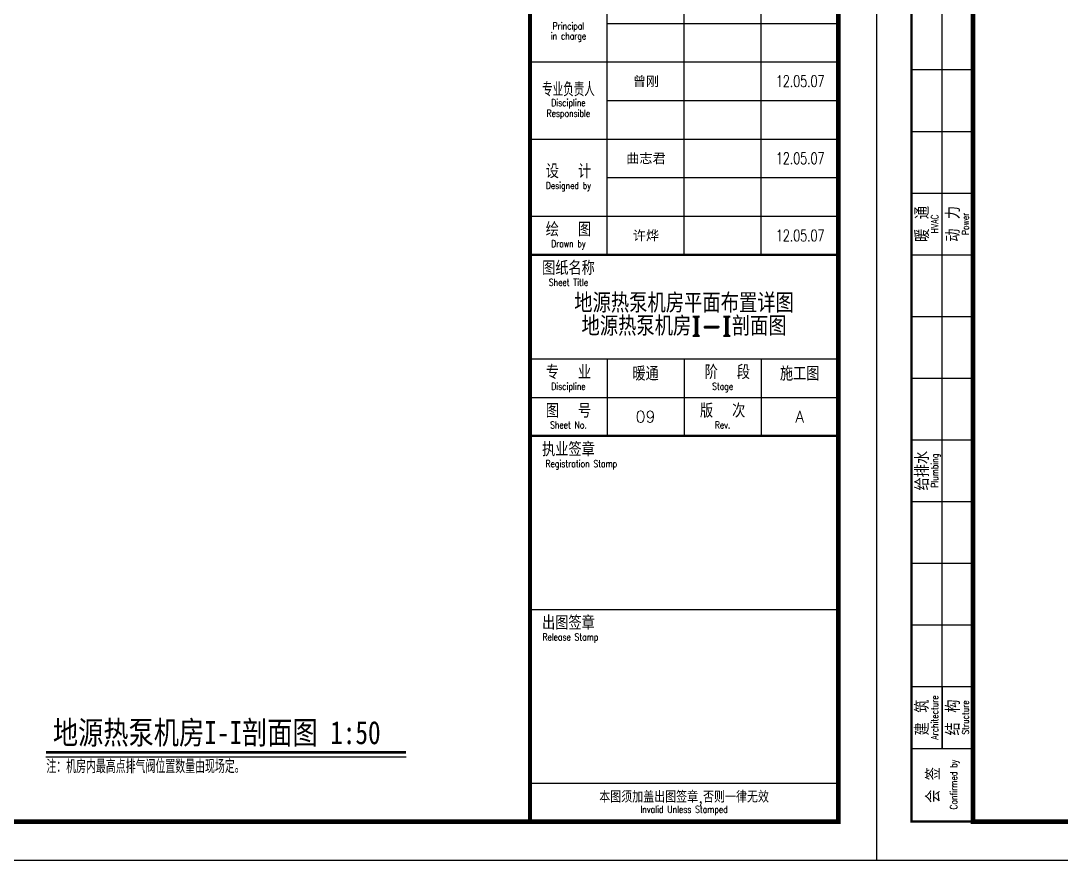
# Model space of a CAD drawing. Extents: x -345393 to -54719, y 203828 to 476815.
# Drawn here: x -314448 to -300950, y 226172 to 237055 of the extents above; entities that cross this region are included whole.
import ezdxf
from ezdxf.enums import TextEntityAlignment as Align

# ---------------------------------------------------------------- set-up
doc = ezdxf.new("R2010")
doc.units = 0
doc.header["$LTSCALE"] = 1000
doc.header["$MEASUREMENT"] = 0
doc.layers.get('0').update_dxf_attribs({"color": 252, "linetype": 'CONTINUOUS'})
for name, color, linetype in [('PUB_TEXT', 252, 'CONTINUOUS'), ('图框', 252, 'CONTINUOUS'), ('暖通-风-标注', 160, 'CONTINUOUS')]:
    doc.layers.add(name, color=color, linetype=linetype)
doc.styles.add('HT', font='simhei.ttf')
doc.styles.add('M-TEXT1', font='tj-romans1.shx', dxfattribs={"width": 0.75, "bigfont": 'tj-hztxt1.shx'})
doc.styles.add('TKZ1_tjhts.shx', font='tjromant.shx', dxfattribs={"bigfont": 'tjhts.shx'})
doc.styles.add('TKZ2_tjkts.shx', font='tjromant.shx', dxfattribs={"bigfont": 'tjkts.shx'})
doc.styles.add('图框字1_黑体', font='simhei.ttf')

# ---------------------------------------------------------------- blocks, each defined once
blk = doc.blocks.new('TJAD_TK_A1')
for p, q in [((1271.38, 513.45), (1271.38, 643.45)), ((517.38, 385.45), (517.38, 641.45)), ((1291.38, 513.45), (1291.38, 633.45)), ((1311.38, 513.45), (1311.38, 633.45)), ((1271.38, 573.45), (1331.38, 573.45)), ((1251.38, 563.45), (1331.38, 563.45)), ((509.38, 561.45), (525.38, 561.45)), ((1271.38, 553.45), (1331.38, 553.45)), ((509.38, 545.45), (525.38, 545.45)), ((1251.38, 543.45), (1331.38, 543.45)), ((1271.38, 533.45), (1331.38, 533.45)), ((509.38, 529.45), (525.38, 529.45)), ((1251.38, 523.45), (1331.38, 523.45)), ((509.38, 513.45), (525.38, 513.45)), ((509.38, 497.45), (525.38, 497.45)), ((1251.38, 486.45), (1331.38, 486.45)), ((1271.38, 486.45), (1271.38, 466.45)), ((1291.38, 486.45), (1291.38, 466.45)), ((1311.38, 486.45), (1311.38, 466.45)), ((509.38, 481.45), (525.38, 481.45)), ((1251.38, 476.45), (1331.38, 476.45)), ((509.38, 465.45), (525.38, 465.45)), ((509.38, 449.45), (525.38, 449.45)), ((509.38, 433.45), (525.38, 433.45)), ((1251.38, 421.45), (1331.38, 421.45)), ((509.38, 417.45), (525.38, 417.45)), ((509.38, 401.45), (525.38, 401.45)), ((517.38, 401.45), (517.38, 385.45)), ((509.38, 385.45), (525.38, 385.45)), ((1251.38, 376.45), (1331.38, 376.45))]:
    blk.add_line(p, q)
for points, const_width in [([(1251.38, 940.45), (1251.38, 366.45)], 1), ([(1251.38, 513.45), (1331.38, 513.45)], 0.6), ([(1251.38, 466.45), (1331.38, 466.45)], 0.6)]:
    blk.add_lwpolyline(points, dxfattribs=dict(const_width=const_width))
at = {"layer": '图框'}
for p, q in [((500.38, 356.45), (500.38, 950.45)), ((1341.38, 356.45), (1341.38, 950.45)), ((500.38, 356.45), (1341.38, 356.45))]:
    blk.add_line(p, q, dxfattribs=at)
at = {"layer": '图框', "const_width": 1.2}
blk.add_lwpolyline([(1331.38, 940.45), (525.38, 940.45), (525.38, 366.45), (1331.38, 366.45)], close=True, dxfattribs=at)
at = {"layer": '图框', "const_width": 0.6}
blk.add_lwpolyline([(525.38, 366.45), (509.38, 366.45), (509.38, 641.45), (525.38, 641.45)], dxfattribs=at)
at = {"style": 'TKZ2_tjkts.shx', "width": 0.8}
for s, height, p in [('Principal', 1.8, (1261.38, 572.8)), ('in charge', 1.8, (1261.38, 570.15)), ('专业负责人', 3.6, (1261.38, 556.33)), ('Discipline', 1.8, (1261.38, 552.87)), ('Responsible', 1.8, (1261.38, 550.15)), ('Designed by', 1.8, (1261.38, 531.4)), ('Drawn by', 1.8, (1261.38, 516.3)), ('Sheet Title', 1.8, (1261.38, 506.3)), ('Discipline', 1.8, (1261.38, 479.3)), ('Stage', 1.8, (1301.38, 479.3)), ('Sheet No.', 1.8, (1261.38, 469.3)), ('Rev.', 1.8, (1301.38, 469.3)), ('Registration Stamp', 1.8, (1264.74, 459.3)), ('Release Stamp', 1.8, (1261.89, 414.3)), ('Invalid Unless Stamped', 1.8, (1291.38, 369.62))]:
    blk.add_text(s, height=height, dxfattribs=at).set_placement(p, align=Align.MIDDLE_CENTER)
at = {"style": 'TKZ2_tjkts.shx'}
for s, height, p in [('设  计', 3.6, (1261.38, 535.1)), ('绘  图', 3.6, (1261.38, 520)), ('图纸名称', 3.6, (1261.38, 510)), ('专  业', 3.6, (1261.38, 483)), (' 阶  段', 3.6, (1301.38, 483)), ('版  次', 3.6, (1301.38, 473)), ('图  号', 3.6, (1261.38, 473)), ('执业签章', 3.6, (1261.38, 463)), ('出图签章', 3.6, (1261.38, 418)), ('本图须加盖出图签章,否则一律无效', 3, (1291.38, 372.88))]:
    blk.add_text(s, height=height, dxfattribs=at).set_placement(p, align=Align.MIDDLE_CENTER)
for s, p in [('暖 通', (512.17, 521.45)), ('动 力', (520.17, 521.45)), ('给排水', (512.17, 457.45)), ('建 筑', (512.17, 393.45)), ('结 构', (520.17, 393.45)), ('会 签', (515, 375.95))]:
    blk.add_text(s, height=3.6, rotation=90, dxfattribs=at).set_placement(p, align=Align.MIDDLE_CENTER)
at = {"style": 'TKZ2_tjkts.shx', "width": 0.8}
for s, p in [('HVAC', (515.4, 521.45)), ('Power', (523.4, 521.45)), ('Plumbing', (515.4, 457.45)), ('Architecture', (515.4, 393.45)), ('Structure', (523.4, 393.45)), ('Confirmed by', (520.33, 376.06))]:
    blk.add_text(s, height=1.8, rotation=90, dxfattribs=at).set_placement(p, align=Align.MIDDLE_CENTER)
at = {"layer": '图框'}
for s, height, style, p in [('曾刚', 2.5, '图框字1_黑体', (1281.49, 558.45)), ('曲志君', 2.5, '图框字1_黑体', (1281.49, 538.45)), ('许烨', 2.5, '图框字1_黑体', (1281.49, 518.45)), ('暖通', 3.6, 'TKZ1_tjhts.shx', (1281.38, 482.61)), ('施工图', 3.6, 'TKZ1_tjhts.shx', (1321.38, 482.61)), ('A', 3, 'TKZ1_tjhts.shx', (1321.38, 471.45))]:
    blk.add_text(s, height=height, dxfattribs=dict(at, style=style)).set_placement(p, align=Align.MIDDLE_CENTER)
at = {"layer": '图框', "style": 'TKZ1_tjhts.shx', "width": 0.7}
for p in [(1321.51, 558.45), (1321.51, 538.45), (1321.51, 518.45)]:
    blk.add_text('12.05.07', height=3, dxfattribs=at).set_placement(p, align=Align.MIDDLE_CENTER)

msp = doc.modelspace()

# ---------------------------------------------------------------- linework, layer by layer
at = {"layer": 'PUB_TEXT'}
msp.add_line((-314122.70793, 227511.881), (-309448.58039, 227511.881), dxfattribs=at)
at = {"layer": 'PUB_TEXT', "const_width": 36}
msp.add_lwpolyline([(-314122.70793, 227571.881), (-309448.58039, 227571.881)], dxfattribs=at)

# ---------------------------------------------------------------- block references
at = {"layer": '图框', "xscale": 50, "yscale": 50, "zscale": 50}
for p in [(-370411.63982, 208349.90246), (-328361.63982, 208349.90246)]:
    msp.add_blockref('TJAD_TK_A1', p, dxfattribs=at)

# ---------------------------------------------------------------- texts
at = {"layer": 'PUB_TEXT', "style": 'HT', "width": 0.8}
msp.add_text('地源热泵机房I-I剖面图 1:50', height=300, dxfattribs=at).set_placement((-314032.2989, 227676.69291))
at = {"layer": '图框', "style": 'TKZ1_tjhts.shx'}
for s, height, p in [('地源热泵机房平面布置详图', 250, (-305842.68185, 233397.36292)), ('地源热泵机房I-I剖面图', 250, (-305842.68185, 233097.36292)), ('09', 150, (-306342.68185, 231922.36292))]:
    msp.add_text(s, height=height, dxfattribs=at).set_placement(p, align=Align.MIDDLE_CENTER)
at = {"layer": '暖通-风-标注', "color": 2, "style": 'M-TEXT1', "width": 0.7}
msp.add_text('注：机房内最高点排气阀位置数量由现场定。', height=175, dxfattribs=at).set_placement((-314116.34777, 227300.29183))

doc.saveas('drawing.dxf')
